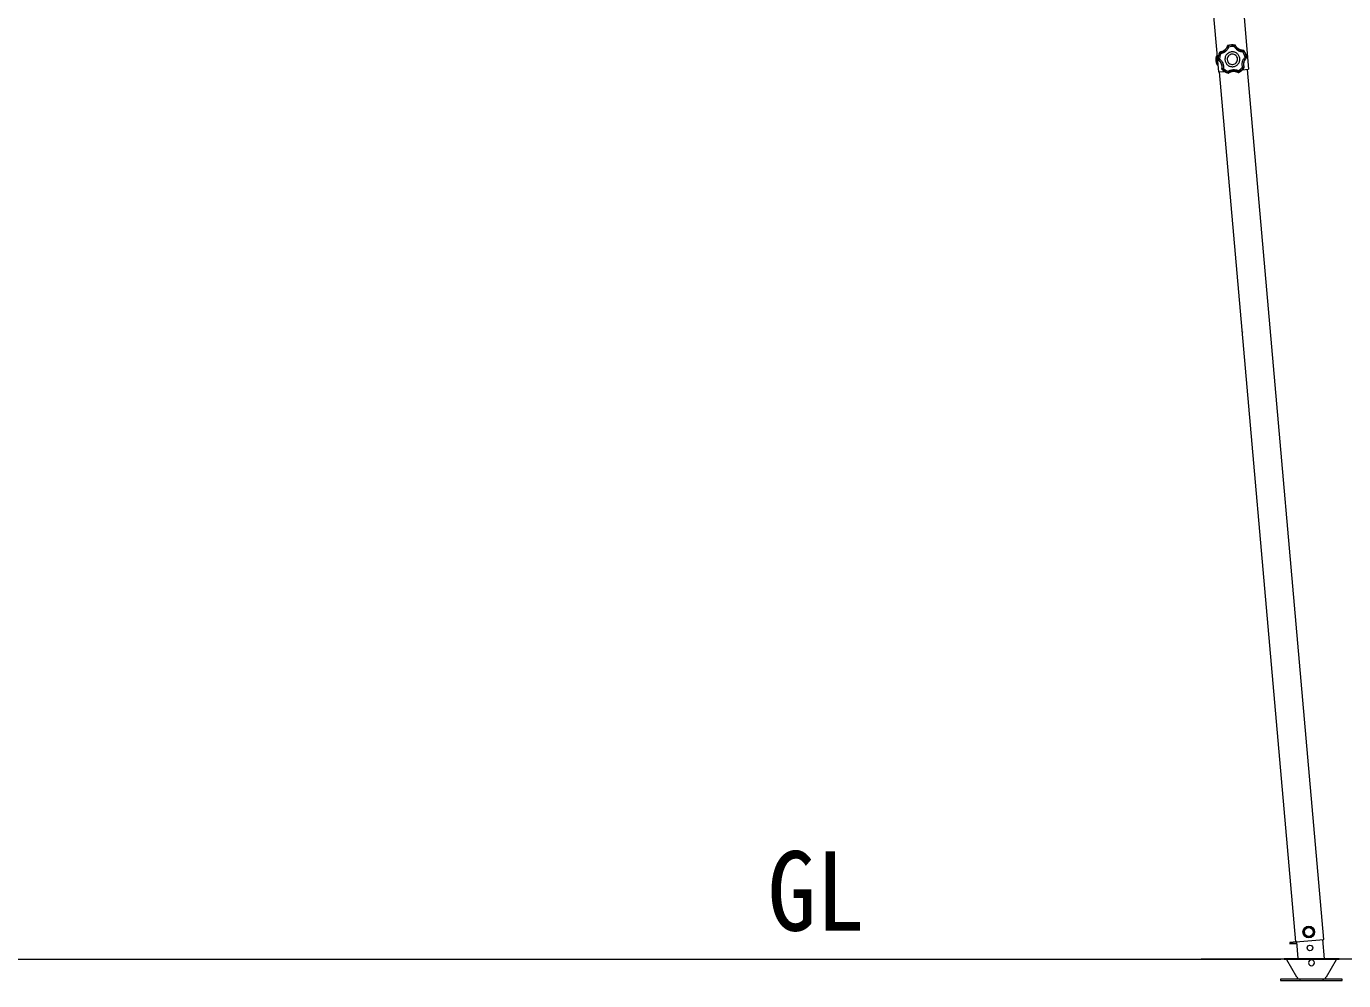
# Model space of a CAD drawing. Units: millimetres at full size, sheet at 1:35; details may follow other scales. Extents: x -9783 to 9892, y -6828 to 6752.
# Drawn here: x -6848 to -4933, y -1028 to 359 of the extents above; entities that cross this region are included whole.
import ezdxf
from ezdxf.enums import TextEntityAlignment as Align

# ---------------------------------------------------------------- set-up
doc = ezdxf.new("R2010")
doc.units = ezdxf.units.MM
doc.header["$LTSCALE"] = 35
for name, color, linetype, lineweight in [('0-0_0', 7, 'Continuous', 9), ('0-A_寸法', 6, 'Continuous', 9), ('1-2_GLASS_SEAL', 7, 'Continuous', 9)]:
    doc.layers.add(name, color=color, linetype=linetype, lineweight=lineweight)
doc.styles.add('ＭＳ ゴシック', font='')
doc.styles.get('ＭＳ ゴシック').set_extended_font_data('MS Gothic')

msp = doc.modelspace()

# ---------------------------------------------------------------- linework, layer by layer
at = {"layer": '0-0_0'}
msp.add_line((-7699.84, -996.92), (-5024.08, -996.92), dxfattribs=at)
at = {"layer": '0-A_寸法'}
msp.add_line((-4811.01, -996.92), (-5139.84, -996.92), dxfattribs=at)
at = {"layer": '1-2_GLASS_SEAL', "color": 4}
for p, q in [((-5254.36, 1887.63), (-5114.55, 293.15)), ((-5210.53, 1891.47), (-5070.72, 297)), ((-5101.36, 331.39), (-5101.68, 331.06)), ((-5101.36, 331.39), (-5101.68, 331.06)), ((-5101.45, 330.75), (-5101.68, 331.06)), ((-5101.13, 331.08), (-5101.45, 330.75)), ((-5101.13, 331.08), (-5101.45, 330.75)), ((-5101.36, 331.39), (-5101.13, 331.08)), ((-5090.47, 331.83), (-5090.28, 332.17)), ((-5090.11, 331.54), (-5090.47, 331.83)), ((-5090.11, 331.54), (-5090.47, 331.83)), ((-5089.92, 331.88), (-5090.28, 332.17)), ((-5089.92, 331.88), (-5090.28, 332.17)), ((-5089.92, 331.88), (-5090.11, 331.54)), ((-5117.62, 316.47), (-5116.91, 316.52)), ((-5117.62, 316.47), (-5117.17, 309.99)), ((-5116.71, 303.5), (-5117.17, 309.99)), ((-5116.91, 316.52), (-5116, 303.55)), ((-5115.4, 311.09), (-5115.04, 311.21)), ((-5115.4, 311.09), (-5115.19, 310.68)), ((-5115.4, 311.09), (-5115.19, 310.68)), ((-5114.82, 310.81), (-5115.19, 310.68)), ((-5115.04, 311.21), (-5114.82, 310.81)), ((-5115.04, 311.21), (-5114.82, 310.81)), ((-5112.33, 322.12), (-5112.72, 321.87)), ((-5112.33, 322.12), (-5112.72, 321.87)), ((-5112.45, 321.59), (-5112.72, 321.87)), ((-5112.07, 321.84), (-5112.45, 321.58)), ((-5112.07, 321.84), (-5112.45, 321.59)), ((-5112.33, 322.12), (-5112.07, 321.84)), ((-5078.35, 324.2), (-5078.13, 324.51)), ((-5077.94, 324), (-5078.35, 324.2)), ((-5077.94, 324), (-5078.35, 324.2)), ((-5077.71, 324.32), (-5078.13, 324.51)), ((-5077.71, 324.32), (-5078.13, 324.51)), ((-5077.71, 324.32), (-5077.94, 324)), ((-5074.09, 313.66), (-5073.93, 314.09)), ((-5074.09, 313.66), (-5073.93, 314.09)), ((-5073.71, 313.58), (-5074.09, 313.66)), ((-5073.93, 314.09), (-5073.55, 314.01)), ((-5073.71, 313.58), (-5073.55, 314.01)), ((-5073.71, 313.58), (-5073.55, 314.01)), ((-5116.71, 303.5), (-5116, 303.55)), ((-5114.55, 293.15), (-5105.75, 293.92)), ((-5002.15, -971.5), (-5113.05, 293.28)), ((-5109.98, 297.79), (-5109.85, 297.35)), ((-5109.97, 297.79), (-5109.63, 297.95)), ((-5109.97, 297.79), (-5109.85, 297.35)), ((-5109.5, 297.51), (-5109.85, 297.35)), ((-5109.63, 297.96), (-5109.5, 297.51)), ((-5109.63, 297.95), (-5109.5, 297.51)), ((-5100.44, 291.85), (-5099.98, 291.93)), ((-5100.44, 291.85), (-5099.98, 291.93)), ((-5100.43, 291.46), (-5100.44, 291.85)), ((-5100.43, 291.46), (-5099.98, 291.54)), ((-5100.43, 291.46), (-5099.98, 291.54)), ((-5099.98, 291.93), (-5099.98, 291.54)), ((-5086.16, 292.9), (-5085.7, 292.88)), ((-5086.1, 292.51), (-5086.16, 292.9)), ((-5086.16, 292.9), (-5085.7, 292.88)), ((-5086.1, 292.51), (-5085.65, 292.49)), ((-5086.1, 292.51), (-5085.65, 292.49)), ((-5085.7, 292.88), (-5085.65, 292.49)), ((-5080.21, 296.16), (-5070.72, 297)), ((-5077.51, 299.75), (-5077.45, 300.21)), ((-5077.51, 299.75), (-5077.44, 300.21)), ((-5077.14, 299.64), (-5077.51, 299.75)), ((-5077.44, 300.21), (-5077.08, 300.09)), ((-5077.14, 299.64), (-5077.08, 300.09)), ((-5077.14, 299.64), (-5077.08, 300.09)), ((-4961.31, -967.92), (-5072.21, 296.87)), ((-5079.91, -84.74), (-5079.89, -84.95)), ((-5039.06, -81.16), (-5039.04, -81.36)), ((-5001.16, -971.7), (-5011.02, -972.57)), ((-5011.02, -972.57), (-5001.16, -971.71)), ((-5011.02, -972.57), (-5010.85, -974.56)), ((-5000.98, -973.7), (-5010.85, -974.56)), ((-5002.16, -971.49), (-4961.31, -967.92)), ((-5001.18, -971.41), (-4999.07, -995.58)), ((-4960.67, -996.25), (-4963.13, -968.08)), ((-5019.34, -995.92), (-4939.34, -995.92)), ((-5019.34, -996.92), (-5019.34, -995.92)), ((-5019.34, -996.92), (-4939.34, -996.92)), ((-5000.65, -1022.92), (-5015.37, -997.42)), ((-4943.31, -997.42), (-4958.03, -1022.92)), ((-4939.34, -995.92), (-4939.34, -996.92))]:
    msp.add_line(p, q, dxfattribs=at)
for points in [[(-5101.68, 331.06), (-5101.89, 330.42), (-5102.12, 329.79), (-5102.36, 329.26), (-5102.51, 328.96), (-5102.66, 328.66), (-5102.82, 328.36), (-5103, 328.07), (-5103.17, 327.79), (-5103.8, 326.9), (-5104.67, 325.89), (-5105.65, 324.98), (-5106.72, 324.17), (-5107.86, 323.49), (-5108.85, 323.03), (-5109.16, 322.9), (-5109.47, 322.78), (-5109.79, 322.67), (-5110.11, 322.57), (-5110.43, 322.48), (-5111.01, 322.34), (-5111.67, 322.21), (-5112.33, 322.12)], [(-5112.07, 321.84), (-5111.41, 321.93), (-5110.76, 322.06), (-5110.18, 322.2), (-5109.86, 322.29), (-5109.55, 322.39), (-5109.23, 322.5), (-5108.92, 322.61), (-5108.62, 322.74), (-5108.12, 322.96), (-5107.53, 323.26), (-5106.97, 323.58), (-5106.66, 323.78), (-5106.38, 323.96), (-5106.11, 324.15), (-5105.85, 324.35), (-5105.58, 324.55), (-5105.08, 324.98), (-5104.15, 325.91), (-5103.32, 326.94), (-5102.79, 327.74), (-5102.46, 328.31), (-5102.16, 328.9), (-5101.89, 329.5), (-5101.65, 330.12), (-5101.45, 330.75)], [(-5101.45, 330.75), (-5101.41, 330.72), (-5101.34, 330.67), (-5101.22, 330.58), (-5101.08, 330.47), (-5100.9, 330.33), (-5100.7, 330.18), (-5100.49, 330), (-5100.26, 329.82), (-5100.02, 329.62), (-5099.78, 329.41), (-5100.03, 328.76), (-5100.31, 328.13), (-5100.58, 327.57), (-5100.75, 327.27), (-5100.92, 326.96), (-5101.1, 326.66), (-5101.28, 326.37), (-5101.48, 326.08), (-5102.1, 325.24), (-5103, 324.21), (-5104.01, 323.26), (-5104.37, 322.96), (-5104.64, 322.75), (-5104.92, 322.54), (-5105.21, 322.34), (-5105.49, 322.14), (-5105.88, 321.9), (-5106.48, 321.55), (-5107.09, 321.23), (-5107.71, 320.95), (-5108.35, 320.69), (-5109.01, 320.46), (-5109.68, 320.26), (-5110.36, 320.1), (-5111.04, 319.96)], [(-5090.28, 332.17), (-5093.07, 332.54), (-5095.87, 332.53), (-5098.65, 332.15), (-5101.36, 331.39)], [(-5090.28, 332.17), (-5093.07, 332.54), (-5095.87, 332.53), (-5098.65, 332.15), (-5101.36, 331.39)], [(-5090.47, 331.83), (-5093.15, 332.17), (-5095.85, 332.16), (-5098.52, 331.79), (-5101.13, 331.08)], [(-5101.13, 331.08), (-5101.1, 331.05), (-5101.04, 330.98), (-5100.95, 330.87), (-5100.83, 330.72), (-5100.69, 330.55), (-5100.52, 330.36), (-5100.35, 330.14), (-5100.16, 329.91), (-5099.97, 329.67), (-5099.78, 329.41)], [(-5091.58, 329.99), (-5095.71, 330.16), (-5099.78, 329.41)], [(-5090.47, 331.83), (-5090.49, 331.79), (-5090.54, 331.71), (-5090.62, 331.59), (-5090.72, 331.43), (-5090.84, 331.24), (-5090.97, 331.02), (-5091.11, 330.79), (-5091.26, 330.53), (-5091.42, 330.26), (-5091.58, 329.99)], [(-5090.11, 331.54), (-5090.14, 331.51), (-5090.2, 331.45), (-5090.31, 331.34), (-5090.43, 331.21), (-5090.59, 331.05), (-5090.76, 330.87), (-5090.95, 330.67), (-5091.16, 330.45), (-5091.36, 330.22), (-5091.58, 329.99)], [(-5078.35, 324.2), (-5078.37, 324.16), (-5078.4, 324.07), (-5078.44, 323.93), (-5078.5, 323.76), (-5078.58, 323.55), (-5078.67, 323.31), (-5078.76, 323.05), (-5078.87, 322.78), (-5078.99, 322.49), (-5079.11, 322.2), (-5079.81, 322.23), (-5080.51, 322.3), (-5081.2, 322.41), (-5081.89, 322.55), (-5082.58, 322.72), (-5083.58, 323.03), (-5084.86, 323.56), (-5086.09, 324.21), (-5086.61, 324.54), (-5086.91, 324.73), (-5087.2, 324.93), (-5087.48, 325.14), (-5087.75, 325.36), (-5088.09, 325.63), (-5088.61, 326.1), (-5089.11, 326.58), (-5089.58, 327.1), (-5090.04, 327.63), (-5090.46, 328.19), (-5090.86, 328.77), (-5091.23, 329.37), (-5091.58, 329.99)], [(-5090.11, 331.54), (-5089.82, 330.95), (-5089.49, 330.37), (-5089.14, 329.8), (-5088.76, 329.26), (-5088.35, 328.74), (-5087.92, 328.24), (-5087.46, 327.77), (-5086.98, 327.32), (-5086.65, 327.04), (-5086.39, 326.83), (-5086.12, 326.63), (-5085.85, 326.44), (-5085.58, 326.25), (-5085.2, 326.02), (-5084.05, 325.39), (-5082.83, 324.89), (-5081.89, 324.61), (-5081.57, 324.53), (-5081.24, 324.45), (-5080.92, 324.39), (-5080.59, 324.34), (-5080.26, 324.29), (-5079.68, 324.23), (-5079.02, 324.2), (-5078.35, 324.2)], [(-5078.13, 324.51), (-5078.8, 324.51), (-5079.47, 324.54), (-5080.05, 324.6), (-5080.38, 324.65), (-5080.72, 324.7), (-5081.05, 324.77), (-5081.37, 324.84), (-5081.7, 324.92), (-5082.74, 325.24), (-5083.97, 325.76), (-5085.14, 326.41), (-5086.24, 327.18), (-5087.24, 328.05), (-5087.98, 328.85), (-5088.2, 329.1), (-5088.41, 329.37), (-5088.61, 329.64), (-5088.81, 329.91), (-5088.99, 330.19), (-5089.3, 330.69), (-5089.63, 331.28), (-5089.92, 331.88)], [(-5112.72, 321.87), (-5113.93, 319.33), (-5114.79, 316.66), (-5115.28, 313.9), (-5115.41, 311.09)], [(-5112.72, 321.87), (-5113.93, 319.33), (-5114.79, 316.66), (-5115.28, 313.9), (-5115.4, 311.09)], [(-5115.19, 310.68), (-5114.64, 310.29), (-5114.12, 309.87), (-5113.68, 309.48), (-5113.44, 309.25), (-5113.2, 309.01), (-5112.97, 308.76), (-5112.75, 308.51), (-5112.53, 308.25), (-5111.88, 307.38), (-5111.2, 306.24), (-5110.63, 305.03), (-5110.19, 303.76), (-5109.9, 302.46), (-5109.76, 301.39), (-5109.73, 301.05), (-5109.72, 300.71), (-5109.71, 300.38), (-5109.72, 300.04), (-5109.73, 299.71), (-5109.77, 299.12), (-5109.86, 298.45), (-5109.98, 297.79)], [(-5112.45, 321.58), (-5113.6, 319.14), (-5114.43, 316.57), (-5114.91, 313.92), (-5115.04, 311.21)], [(-5115.04, 311.21), (-5114.99, 311.23), (-5114.91, 311.27), (-5114.77, 311.32), (-5114.6, 311.39), (-5114.39, 311.47), (-5114.16, 311.57), (-5113.9, 311.66), (-5113.62, 311.77), (-5113.33, 311.88), (-5113.03, 311.98)], [(-5114.82, 310.81), (-5114.78, 310.83), (-5114.7, 310.89), (-5114.59, 310.97), (-5114.44, 311.07), (-5114.25, 311.2), (-5114.04, 311.34), (-5113.81, 311.49), (-5113.56, 311.65), (-5113.3, 311.82), (-5113.03, 311.98), (-5112.49, 311.54), (-5111.97, 311.08), (-5111.53, 310.65), (-5111.29, 310.4), (-5111.05, 310.14), (-5110.82, 309.88), (-5110.6, 309.61), (-5110.39, 309.34), (-5109.78, 308.49), (-5109.07, 307.31), (-5108.48, 306.06), (-5108.31, 305.62), (-5108.19, 305.3), (-5108.08, 304.97), (-5107.98, 304.63), (-5107.88, 304.3), (-5107.77, 303.86), (-5107.62, 303.18), (-5107.51, 302.5), (-5107.43, 301.82), (-5107.38, 301.13), (-5107.37, 300.44), (-5107.39, 299.74), (-5107.44, 299.04), (-5107.52, 298.35)], [(-5109.63, 297.95), (-5109.51, 298.61), (-5109.43, 299.27), (-5109.39, 299.86), (-5109.37, 300.19), (-5109.37, 300.52), (-5109.38, 300.85), (-5109.39, 301.18), (-5109.41, 301.51), (-5109.47, 302.06), (-5109.57, 302.7), (-5109.7, 303.35), (-5109.79, 303.7), (-5109.88, 304.02), (-5109.98, 304.33), (-5110.09, 304.65), (-5110.2, 304.96), (-5110.46, 305.57), (-5111.05, 306.74), (-5111.77, 307.85), (-5112.37, 308.6), (-5112.81, 309.09), (-5113.28, 309.56), (-5113.77, 310), (-5114.28, 310.42), (-5114.82, 310.81)], [(-5112.45, 321.58), (-5112.44, 321.57), (-5112.42, 321.55), (-5112.4, 321.53), (-5112.37, 321.49), (-5112.34, 321.45), (-5112.29, 321.4), (-5112.24, 321.34), (-5112.19, 321.27), (-5112.13, 321.2), (-5112.06, 321.12), (-5111.98, 321.03), (-5111.83, 320.85), (-5111.66, 320.66), (-5111.52, 320.5), (-5111.43, 320.39), (-5111.34, 320.29), (-5111.24, 320.18), (-5111.14, 320.07), (-5111.04, 319.96), (-5112.48, 316.08), (-5113.03, 311.98)], [(-5112.07, 321.84), (-5112.06, 321.83), (-5112.05, 321.8), (-5112.03, 321.77), (-5112.01, 321.73), (-5111.99, 321.68), (-5111.96, 321.62), (-5111.92, 321.56), (-5111.88, 321.48), (-5111.84, 321.4), (-5111.79, 321.31), (-5111.74, 321.2), (-5111.62, 320.99), (-5111.5, 320.77), (-5111.4, 320.58), (-5111.33, 320.46), (-5111.26, 320.34), (-5111.19, 320.21), (-5111.12, 320.09), (-5111.04, 319.96)], [(-5083.64, 312.33), (-5083.77, 313.43), (-5084.01, 314.49), (-5084.35, 315.5), (-5084.78, 316.46), (-5085.3, 317.37), (-5085.9, 318.22), (-5086.58, 319.01), (-5087.33, 319.73), (-5088.14, 320.37), (-5089.01, 320.93), (-5089.94, 321.41), (-5090.91, 321.79), (-5091.93, 322.09), (-5092.98, 322.28), (-5094.06, 322.37), (-5095.16, 322.35), (-5096.26, 322.22), (-5097.32, 321.98), (-5098.33, 321.64), (-5099.3, 321.21), (-5100.21, 320.69), (-5101.06, 320.09), (-5101.84, 319.41), (-5102.56, 318.66), (-5103.2, 317.85), (-5103.76, 316.98), (-5104.24, 316.05), (-5104.63, 315.08), (-5104.92, 314.06), (-5105.11, 313.01), (-5105.2, 311.93), (-5105.18, 310.82), (-5105.05, 309.73), (-5104.81, 308.67), (-5104.47, 307.66), (-5104.04, 306.69), (-5103.52, 305.78), (-5102.92, 304.93), (-5102.24, 304.15)], [(-5102.24, 304.15), (-5101.49, 303.43), (-5100.68, 302.79), (-5099.81, 302.23), (-5098.88, 301.75), (-5097.91, 301.36), (-5096.89, 301.07), (-5095.84, 300.88), (-5094.76, 300.79), (-5093.66, 300.81), (-5092.56, 300.94), (-5091.5, 301.18), (-5090.49, 301.52), (-5089.52, 301.95), (-5088.61, 302.47), (-5087.76, 303.07), (-5086.98, 303.75), (-5086.26, 304.5), (-5085.62, 305.31), (-5085.06, 306.18), (-5084.58, 307.11), (-5084.19, 308.08), (-5083.9, 309.09), (-5083.71, 310.15), (-5083.62, 311.23), (-5083.64, 312.33)], [(-5077.45, 300.21), (-5077.49, 300.21), (-5077.58, 300.21), (-5077.73, 300.21), (-5077.91, 300.22), (-5078.13, 300.22), (-5078.39, 300.23), (-5078.66, 300.24), (-5078.96, 300.26), (-5079.27, 300.28), (-5079.58, 300.3), (-5079.76, 300.98), (-5079.91, 301.67), (-5080.03, 302.37), (-5080.11, 303.07), (-5080.16, 303.77), (-5080.17, 304.81), (-5080.06, 306.2), (-5079.82, 307.57), (-5079.68, 308.17), (-5079.58, 308.51), (-5079.48, 308.84), (-5079.37, 309.18), (-5079.25, 309.51), (-5079.09, 309.91), (-5078.81, 310.55), (-5078.5, 311.17), (-5078.16, 311.78), (-5077.79, 312.38), (-5077.39, 312.96), (-5076.96, 313.52), (-5076.51, 314.06), (-5076.02, 314.57)], [(-5077.94, 324), (-5077.96, 323.96), (-5078.01, 323.88), (-5078.09, 323.76), (-5078.18, 323.6), (-5078.3, 323.41), (-5078.44, 323.2), (-5078.59, 322.96), (-5078.75, 322.72), (-5078.93, 322.46), (-5079.11, 322.2)], [(-5076.02, 314.57), (-5077.14, 318.56), (-5079.11, 322.2)], [(-5074.09, 313.66), (-5074.57, 313.19), (-5075.02, 312.71), (-5075.45, 312.2), (-5075.85, 311.67), (-5076.22, 311.12), (-5076.56, 310.55), (-5076.86, 309.97), (-5077.14, 309.38), (-5077.31, 308.97), (-5077.42, 308.66), (-5077.53, 308.35), (-5077.63, 308.03), (-5077.73, 307.71), (-5077.83, 307.29), (-5078.07, 305.99), (-5078.17, 304.68), (-5078.15, 303.7), (-5078.13, 303.36), (-5078.09, 303.03), (-5078.05, 302.7), (-5078, 302.38), (-5077.95, 302.05), (-5077.82, 301.48), (-5077.65, 300.84), (-5077.44, 300.21)], [(-5073.93, 314.09), (-5074.44, 316.75), (-5075.28, 319.31), (-5076.45, 321.73), (-5077.94, 324)], [(-5077.08, 300.09), (-5077.29, 300.73), (-5077.46, 301.38), (-5077.58, 301.95), (-5077.64, 302.28), (-5077.69, 302.61), (-5077.74, 302.94), (-5077.77, 303.28), (-5077.79, 303.62), (-5077.8, 304.7), (-5077.69, 306.03), (-5077.44, 307.34), (-5077.05, 308.63), (-5076.52, 309.85), (-5076, 310.8), (-5075.82, 311.09), (-5075.64, 311.37), (-5075.44, 311.64), (-5075.24, 311.91), (-5075.04, 312.18), (-5074.66, 312.63), (-5074.2, 313.12), (-5073.71, 313.58)], [(-5073.55, 314.01), (-5074.06, 316.78), (-5074.94, 319.45), (-5076.16, 321.97), (-5077.71, 324.32)], [(-5073.55, 314.01), (-5074.06, 316.78), (-5074.94, 319.44), (-5076.16, 321.97), (-5077.71, 324.32)], [(-5073.93, 314.09), (-5073.98, 314.1), (-5074.07, 314.12), (-5074.21, 314.16), (-5074.39, 314.2), (-5074.6, 314.26), (-5074.85, 314.31), (-5075.12, 314.38), (-5075.41, 314.44), (-5075.71, 314.51), (-5076.02, 314.57)], [(-5074.09, 313.66), (-5074.13, 313.68), (-5074.22, 313.72), (-5074.34, 313.78), (-5074.51, 313.87), (-5074.71, 313.96), (-5074.93, 314.07), (-5075.18, 314.19), (-5075.45, 314.32), (-5075.74, 314.44), (-5076.02, 314.57)], [(-5109.85, 297.35), (-5107.81, 295.41), (-5105.54, 293.77), (-5103.07, 292.44), (-5100.43, 291.46)], [(-5109.85, 297.35), (-5107.81, 295.41), (-5105.54, 293.77), (-5103.07, 292.45), (-5100.43, 291.46)], [(-5109.63, 297.96), (-5109.58, 297.96), (-5109.49, 297.98), (-5109.35, 298), (-5109.17, 298.03), (-5108.95, 298.07), (-5108.7, 298.11), (-5108.43, 298.16), (-5108.14, 298.22), (-5107.83, 298.28), (-5107.52, 298.35)], [(-5109.5, 297.51), (-5109.46, 297.53), (-5109.37, 297.56), (-5109.24, 297.62), (-5109.06, 297.69), (-5108.86, 297.77), (-5108.62, 297.87), (-5108.37, 297.98), (-5108.1, 298.09), (-5107.81, 298.22), (-5107.52, 298.35)], [(-5109.5, 297.51), (-5107.53, 295.66), (-5105.34, 294.08), (-5102.97, 292.81), (-5100.44, 291.85)], [(-5107.52, 298.35), (-5104.28, 295.78), (-5100.55, 293.99)], [(-5099.98, 291.93), (-5100, 291.97), (-5100.02, 292.06), (-5100.07, 292.2), (-5100.12, 292.38), (-5100.18, 292.59), (-5100.25, 292.83), (-5100.32, 293.1), (-5100.4, 293.39), (-5100.47, 293.69), (-5100.55, 293.99), (-5099.96, 294.38), (-5099.35, 294.73), (-5098.73, 295.05), (-5098.09, 295.35), (-5097.43, 295.61), (-5096.44, 295.94), (-5095.09, 296.27), (-5093.71, 296.47), (-5093.1, 296.51), (-5092.75, 296.53), (-5092.4, 296.53), (-5092.04, 296.53), (-5091.69, 296.52), (-5091.26, 296.49), (-5090.57, 296.42), (-5089.88, 296.32), (-5089.19, 296.19), (-5088.51, 296.02), (-5087.84, 295.82), (-5087.17, 295.58), (-5086.52, 295.32), (-5085.88, 295.02)], [(-5100.44, 291.85), (-5100.44, 291.89), (-5100.45, 291.99), (-5100.46, 292.13), (-5100.47, 292.32), (-5100.48, 292.54), (-5100.5, 292.79), (-5100.51, 293.07), (-5100.53, 293.37), (-5100.54, 293.68), (-5100.55, 293.99)], [(-5086.16, 292.9), (-5086.74, 293.21), (-5087.34, 293.49), (-5087.96, 293.74), (-5088.59, 293.95), (-5089.22, 294.14), (-5089.87, 294.28), (-5090.51, 294.4), (-5091.17, 294.47), (-5091.6, 294.51), (-5091.93, 294.52), (-5092.26, 294.53), (-5092.6, 294.53), (-5092.93, 294.52), (-5093.37, 294.49), (-5094.67, 294.31), (-5095.95, 294), (-5096.88, 293.68), (-5097.19, 293.55), (-5097.49, 293.42), (-5097.8, 293.28), (-5098.09, 293.13), (-5098.38, 292.98), (-5098.89, 292.68), (-5099.45, 292.32), (-5099.98, 291.93)], [(-5099.98, 291.54), (-5099.44, 291.94), (-5098.87, 292.31), (-5098.37, 292.6), (-5098.07, 292.76), (-5097.77, 292.91), (-5097.47, 293.05), (-5097.16, 293.19), (-5096.85, 293.31), (-5095.82, 293.66), (-5094.52, 293.97), (-5093.19, 294.13), (-5091.85, 294.15), (-5090.53, 294.03), (-5089.46, 293.83), (-5089.13, 293.75), (-5088.81, 293.66), (-5088.49, 293.56), (-5088.17, 293.45), (-5087.85, 293.34), (-5087.31, 293.12), (-5086.7, 292.83), (-5086.1, 292.51)], [(-5086.16, 292.9), (-5086.15, 292.94), (-5086.13, 293.03), (-5086.11, 293.18), (-5086.08, 293.36), (-5086.05, 293.58), (-5086.02, 293.83), (-5085.98, 294.1), (-5085.95, 294.4), (-5085.91, 294.7), (-5085.88, 295.02)], [(-5085.88, 295.02), (-5082.44, 297.31), (-5079.58, 300.3)], [(-5085.7, 292.88), (-5085.7, 292.92), (-5085.71, 293.02), (-5085.71, 293.16), (-5085.73, 293.35), (-5085.74, 293.57), (-5085.76, 293.82), (-5085.79, 294.1), (-5085.82, 294.39), (-5085.85, 294.7), (-5085.88, 295.02)], [(-5085.7, 292.88), (-5083.32, 294.18), (-5081.15, 295.78), (-5079.2, 297.64), (-5077.51, 299.75)], [(-5085.65, 292.49), (-5083.17, 293.84), (-5080.91, 295.49), (-5078.89, 297.43), (-5077.14, 299.64)], [(-5085.65, 292.49), (-5083.17, 293.84), (-5080.91, 295.49), (-5078.89, 297.43), (-5077.13, 299.63)], [(-5077.51, 299.75), (-5077.55, 299.76), (-5077.64, 299.78), (-5077.78, 299.82), (-5077.96, 299.86), (-5078.18, 299.92), (-5078.42, 299.98), (-5078.69, 300.05), (-5078.98, 300.13), (-5079.28, 300.21), (-5079.58, 300.3)], [(-5011.02, -972.57), (-5010.85, -974.56), (-5000.99, -973.7)]]:
    msp.add_lwpolyline(points, dxfattribs=at)
for points in [[(-5086.92, 312.1), (-5087.18, 313.6), (-5087.72, 314.97), (-5088.5, 316.2), (-5089.49, 317.24), (-5090.66, 318.08), (-5091.98, 318.68), (-5093.41, 319.02), (-5094.93, 319.06), (-5096.43, 318.81), (-5097.81, 318.27), (-5099.03, 317.49), (-5100.07, 316.5), (-5100.91, 315.33), (-5101.51, 314.01), (-5101.85, 312.57), (-5101.89, 311.05), (-5101.64, 309.56), (-5101.1, 308.18), (-5100.32, 306.96), (-5099.33, 305.92), (-5098.16, 305.08), (-5096.84, 304.48), (-5095.41, 304.14), (-5093.89, 304.09), (-5092.39, 304.35), (-5091.01, 304.89), (-5089.79, 305.66), (-5088.75, 306.66), (-5087.91, 307.83), (-5087.31, 309.15), (-5086.97, 310.58)], [(-4983.93, -949.64), (-4990.08, -953.95), (-4989.42, -961.43), (-4982.62, -964.6), (-4976.47, -960.29), (-4977.13, -952.82)], [(-4934.59, -1027.92), (-4934.59, -1025.92), (-5024.59, -1025.92), (-5024.59, -1027.92)]]:
    msp.add_lwpolyline(points, close=True, dxfattribs=at)
for centre, radius in [((-4983.27, -957.12), 8.5), ((-4983.27, -957.12), 7.7), ((-4983.27, -957.12), 6.5), ((-4981.63, -980.34), 4)]:
    msp.add_circle(centre, radius, dxfattribs=at)
for centre, radius, start, end in [((-5098.3, 311.31), 20, 165.03443, 202.96557), ((-5016.23, -997.92), 1, 30, 90), ((-4979.34, -1001.92), 4.25, 183.37229, 176.62771), ((-4942.44, -997.92), 1, 90, 150), ((-4995.45, -1019.92), 6, 210, 270), ((-4963.22, -1019.92), 6, 270, 330)]:
    msp.add_arc(centre, radius, start, end, dxfattribs=at)

# ---------------------------------------------------------------- texts
at = {"layer": '0-0_0', "style": 'ＭＳ ゴシック', "width": 0.9}
msp.add_text('GL', height=115.5, dxfattribs=at).set_placement((-5770.14, -989.86), align=Align.BOTTOM_LEFT)

doc.saveas('drawing.dxf')
